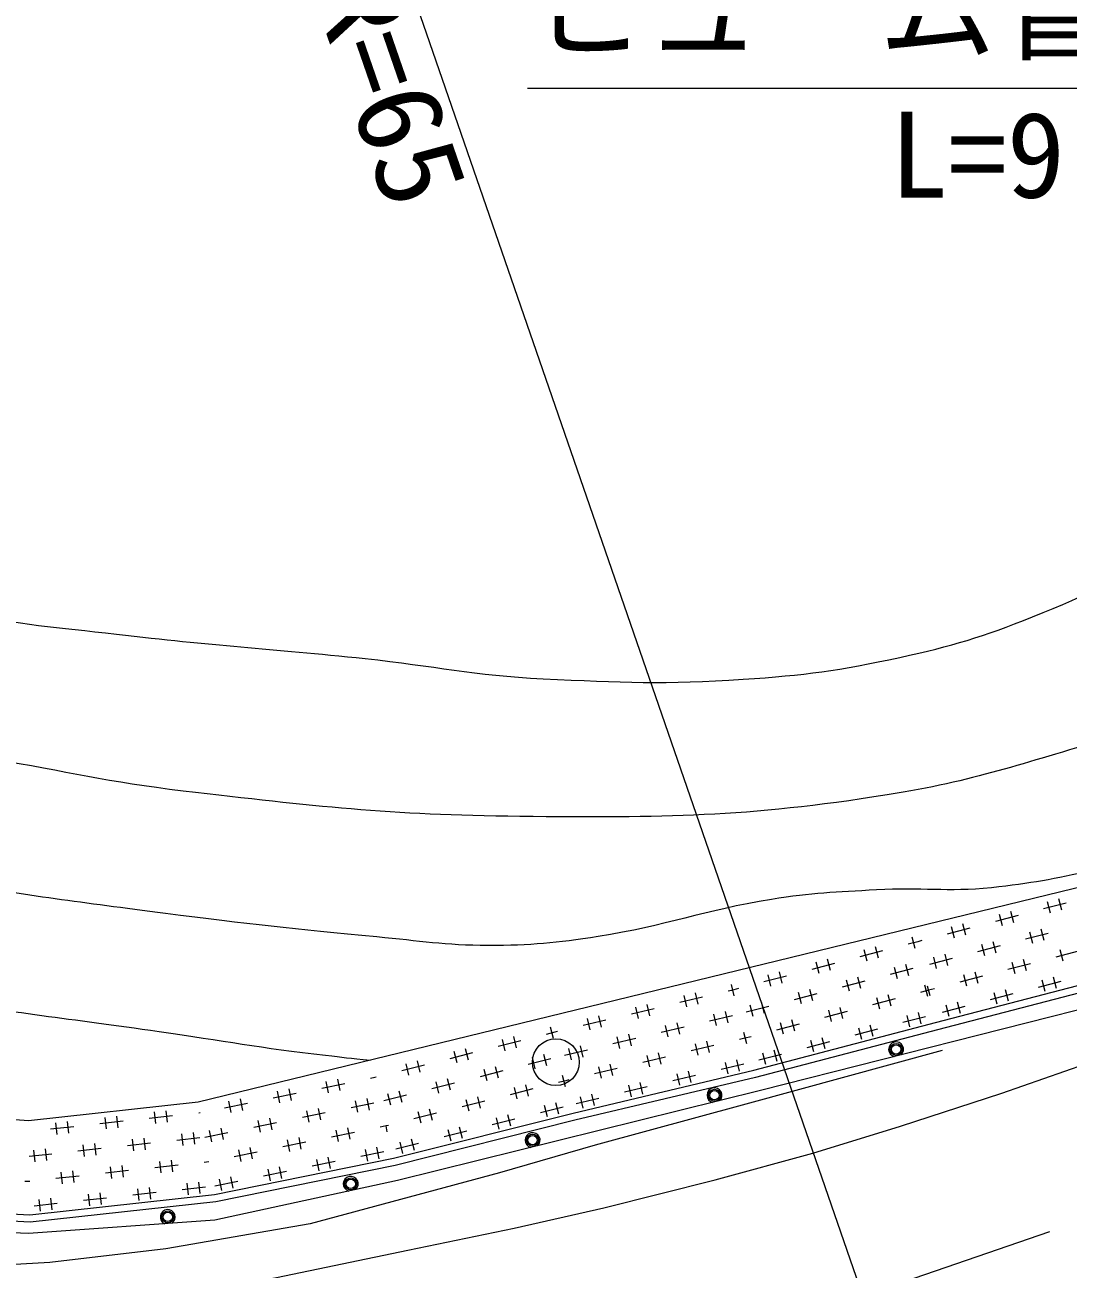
# Model space of a CAD drawing. Units: millimetres, scale not verified. Extents: x 40000 to 680000, y 20000 to 380000.
# Drawn here: x 397735 to 420013, y 314922 to 341492 of the extents above; entities that cross this region are included whole.
import ezdxf
from ezdxf.enums import TextEntityAlignment as Align

# ---------------------------------------------------------------- set-up
doc = ezdxf.new("R2010")
doc.units = ezdxf.units.MM
doc.header["$LTSCALE"] = 1000
doc.linetypes.add('CHAIN', pattern=[18.5, 12, -1.5, 3.5, -1.5])
for name, color, linetype, lineweight in [('M-BGD', 7, 'Continuous', 13), ('M-BMK', 2, 'CHAIN', 13), ('M-STR-HTXT', 7, 'Continuous', 13), ('M-STR-STRC', 7, 'Continuous', 13)]:
    doc.layers.add(name, color=color, linetype=linetype, lineweight=lineweight)
doc.styles.add('ＭＳ ゴシック', font='')
doc.styles.get('ＭＳ ゴシック').set_extended_font_data('MS Gothic')

msp = doc.modelspace()

# ---------------------------------------------------------------- linework, layer by layer
at = {"layer": 'M-BGD'}
for p, q in [((419880, 322585), (419817, 322827)), ((419969, 322738), (419485, 322612)), ((419638, 322522), (419575, 322764)), ((418943, 322470), (418459, 322344)), ((418611, 322255), (418548, 322497)), ((418853, 322318), (418790, 322560)), ((417916, 322203), (417432, 322077)), ((417585, 321987), (417522, 322229)), ((417827, 322050), (417764, 322292)), ((419590, 322091), (419106, 321965)), ((419258, 321875), (419195, 322117)), ((419500, 321938), (419437, 322180)), ((415963, 321564), (415899, 321806)), ((416807, 321914), (416594, 321858)), ((416747, 321769), (416684, 322011)), ((416890, 321936), (416807, 321914)), ((418563, 321823), (418079, 321697)), ((418232, 321608), (418169, 321850)), ((418474, 321671), (418411, 321913)), ((414936, 321296), (414873, 321538)), ((416052, 321717), (415568, 321590)), ((415721, 321501), (415658, 321743)), ((417537, 321556), (417053, 321430)), ((417205, 321341), (417142, 321583)), ((417447, 321404), (417384, 321646)), ((419121, 321291), (419058, 321533)), ((420236, 321711), (419753, 321585)), ((419905, 321496), (419842, 321738)), ((413910, 321027), (413847, 321269)), ((415026, 321448), (414542, 321322)), ((414695, 321233), (414631, 321474)), ((416699, 321338), (416215, 321211)), ((416368, 321122), (416305, 321364)), ((416610, 321185), (416547, 321427)), ((418094, 321024), (418031, 321266)), ((419210, 321444), (418726, 321318)), ((418879, 321228), (418816, 321470)), ((412884, 320759), (412821, 321001)), ((414000, 321180), (413516, 321053)), ((413668, 320964), (413605, 321206)), ((415673, 321069), (415189, 320943)), ((415342, 320854), (415279, 321095)), ((415584, 320917), (415520, 321159)), ((417015, 320743), (416952, 320985)), ((418184, 321177), (417700, 321050)), ((417852, 320961), (417789, 321203)), ((419857, 321064), (419373, 320938)), ((419525, 320849), (419462, 321091)), ((419767, 320912), (419704, 321154)), ((412205, 320727), (411719, 320612)), ((411869, 320519), (411811, 320762)), ((412112, 320577), (412055, 320820)), ((412825, 320874), (412751, 320856)), ((412973, 320912), (412825, 320873)), ((414647, 320801), (414163, 320675)), ((414316, 320585), (414252, 320827)), ((414558, 320649), (414494, 320890)), ((415989, 320475), (415926, 320717)), ((416231, 320538), (416168, 320780)), ((417033, 320877), (416863, 320832)), ((417068, 320757), (417013, 320966)), ((417157, 320909), (417033, 320877)), ((418830, 320797), (418347, 320671)), ((418499, 320581), (418436, 320823)), ((418741, 320644), (418678, 320886)), ((411173, 320482), (410686, 320367)), ((410837, 320274), (410779, 320517)), ((411080, 320332), (411023, 320575)), ((413621, 320533), (413137, 320406)), ((413290, 320317), (413226, 320559)), ((413531, 320380), (413468, 320622)), ((414963, 320206), (414900, 320448)), ((415205, 320270), (415142, 320511)), ((416320, 320690), (415837, 320564)), ((417804, 320530), (417320, 320404)), ((417473, 320314), (417410, 320556)), ((417715, 320377), (417652, 320619)), ((410141, 320238), (409654, 320122)), ((409805, 320029), (409747, 320273)), ((410048, 320087), (409990, 320330)), ((411719, 319938), (411661, 320181)), ((412843, 320333), (412357, 320218)), ((412507, 320125), (412450, 320368)), ((412751, 320183), (412693, 320426)), ((413937, 319938), (413874, 320180)), ((414179, 320001), (414115, 320243)), ((415294, 320422), (414810, 320296)), ((416968, 320312), (416484, 320185)), ((416636, 320096), (416573, 320338)), ((416878, 320159), (416815, 320401)), ((409053, 319980), (408868, 319934)), ((409020, 319843), (408959, 320085)), ((409109, 319993), (409053, 319980)), ((410686, 319693), (410629, 319937)), ((411811, 320089), (411325, 319973)), ((411475, 319880), (411418, 320124)), ((413153, 319733), (413089, 319975)), ((414268, 320154), (413784, 320027)), ((415941, 320043), (415458, 319917)), ((415610, 319827), (415547, 320069)), ((415852, 319891), (415789, 320133)), ((408325, 319797), (407840, 319674)), ((407992, 319584), (407931, 319826)), ((408234, 319645), (408173, 319887)), ((409654, 319449), (409597, 319692)), ((410779, 319844), (410293, 319729)), ((410443, 319636), (410386, 319879)), ((412450, 319695), (411963, 319580)), ((412114, 319487), (412056, 319730)), ((412357, 319544), (412299, 319788)), ((413110, 319852), (412995, 319824)), ((413242, 319885), (413111, 319851)), ((414915, 319775), (414431, 319648)), ((414584, 319559), (414521, 319801)), ((414826, 319622), (414763, 319864)), ((407296, 319537), (406811, 319415)), ((406963, 319325), (406902, 319567)), ((407206, 319386), (407144, 319628)), ((408969, 319412), (408484, 319290)), ((408635, 319199), (408574, 319441)), ((408878, 319260), (408817, 319503)), ((409747, 319599), (409261, 319484)), ((409411, 319391), (409354, 319634)), ((411418, 319450), (410931, 319335)), ((411082, 319242), (411024, 319485)), ((411325, 319300), (411267, 319543)), ((412995, 319151), (412938, 319394)), ((413889, 319507), (413405, 319380)), ((413558, 319291), (413495, 319533)), ((413800, 319354), (413737, 319596)), ((406268, 319278), (405783, 319156)), ((405935, 319065), (405874, 319308)), ((406177, 319126), (406116, 319369)), ((407940, 319153), (407455, 319031)), ((407607, 318940), (407546, 319182)), ((407849, 319001), (407788, 319243)), ((410386, 319206), (409899, 319090)), ((410050, 318997), (409992, 319241)), ((410293, 319055), (410235, 319298)), ((411963, 318906), (411906, 319149)), ((413088, 319301), (412602, 319186)), ((412752, 319093), (412694, 319336)), ((404565, 318881), (404075, 318782)), ((404222, 318684), (404172, 318929)), ((404467, 318734), (404417, 318979)), ((405205, 319011), (405114, 318993)), ((405239, 319019), (405205, 319010)), ((406912, 318894), (406427, 318771)), ((406578, 318681), (406517, 318923)), ((406821, 318742), (406760, 318984)), ((408493, 318616), (408432, 318859)), ((409287, 318945), (409128, 318905)), ((409279, 318814), (409218, 319057)), ((409354, 318961), (409287, 318945)), ((410688, 318604), (410630, 318847)), ((410931, 318661), (410874, 318905)), ((412056, 319057), (411570, 318941)), ((411720, 318848), (411662, 319092)), ((403525, 318671), (403035, 318571)), ((403182, 318474), (403133, 318719)), ((403428, 318523), (403378, 318768)), ((405883, 318634), (405398, 318512)), ((405550, 318422), (405489, 318664)), ((405792, 318483), (405731, 318725)), ((407465, 318357), (407404, 318600)), ((408584, 318768), (408099, 318646)), ((408251, 318555), (408190, 318798)), ((409656, 318359), (409598, 318602)), ((409899, 318417), (409841, 318660)), ((411024, 318812), (410537, 318697)), ((402486, 318460), (401996, 318361)), ((402143, 318263), (402093, 318508)), ((402388, 318312), (402338, 318558)), ((404053, 318109), (404003, 318354)), ((405190, 318467), (404700, 318367)), ((404847, 318270), (404797, 318515)), ((405092, 318319), (405042, 318565)), ((406436, 318098), (406375, 318340)), ((407555, 318509), (407071, 318387)), ((407222, 318296), (407161, 318538)), ((409228, 318383), (408743, 318261)), ((408895, 318171), (408834, 318413)), ((409137, 318232), (409076, 318474)), ((409992, 318567), (409505, 318452)), ((398422, 317798), (398394, 318046)), ((398670, 317825), (398643, 318074)), ((399835, 318079), (399338, 318024)), ((399476, 317914), (399449, 318162)), ((399725, 317941), (399697, 318189)), ((400889, 318194), (400392, 318140)), ((400530, 318029), (400503, 318278)), ((400779, 318056), (400752, 318305)), ((401478, 318259), (401447, 318255)), ((403111, 318045), (402621, 317946)), ((402768, 317848), (402718, 318093)), ((403013, 317898), (402963, 318143)), ((404150, 318256), (403660, 318157)), ((403808, 318059), (403758, 318304)), ((406527, 318250), (406042, 318128)), ((406194, 318037), (406133, 318279)), ((408199, 318124), (407714, 318002)), ((407866, 317911), (407805, 318154)), ((408109, 317972), (408047, 318215)), ((398781, 317963), (398284, 317909)), ((401115, 317560), (401088, 317808)), ((401364, 317587), (401337, 317836)), ((402071, 317835), (401581, 317735)), ((401729, 317638), (401679, 317883)), ((401974, 317687), (401924, 317932)), ((404775, 317842), (404285, 317742)), ((404433, 317645), (404383, 317890)), ((404678, 317694), (404628, 317939)), ((405447, 317978), (405325, 317953)), ((405498, 317991), (405447, 317978)), ((405472, 317855), (405447, 317978)), ((407171, 317865), (406686, 317743)), ((406838, 317652), (406777, 317895)), ((407080, 317713), (407019, 317956)), ((399007, 317329), (398979, 317577)), ((399255, 317356), (399228, 317604)), ((400420, 317609), (399923, 317555)), ((400061, 317444), (400034, 317693)), ((400309, 317471), (400282, 317720)), ((401474, 317725), (400977, 317670)), ((402599, 317273), (402549, 317518)), ((403736, 317631), (403246, 317532)), ((403393, 317434), (403344, 317679)), ((403638, 317484), (403589, 317729)), ((405303, 317280), (405253, 317525)), ((406142, 317606), (405657, 317484)), ((405809, 317393), (405748, 317635)), ((406052, 317454), (405990, 317697)), ((398311, 317378), (397823, 317324)), ((397952, 317213), (397925, 317461)), ((398201, 317240), (398174, 317489)), ((399366, 317494), (398869, 317439)), ((400894, 317002), (400867, 317251)), ((402696, 317420), (402206, 317321)), ((402354, 317223), (402304, 317468)), ((404018, 317020), (403969, 317265)), ((404263, 317069), (404214, 317314)), ((405401, 317427), (404910, 317328)), ((405058, 317230), (405008, 317475)), ((398537, 316744), (398510, 316992)), ((398786, 316771), (398759, 317019)), ((399951, 317024), (399454, 316970)), ((399592, 316859), (399564, 317108)), ((399840, 316886), (399813, 317135)), ((401005, 317140), (400508, 317085)), ((400646, 316975), (400619, 317223)), ((401662, 317212), (401562, 317201)), ((403321, 317006), (402831, 316907)), ((402979, 316809), (402929, 317054)), ((403224, 316859), (403174, 317104)), ((404361, 317217), (403871, 317117)), ((397832, 316791), (397736, 316796)), ((397842, 316793), (397832, 316792)), ((398896, 316909), (398399, 316854)), ((401231, 316505), (401204, 316754)), ((401479, 316533), (401452, 316781)), ((402282, 316795), (401792, 316696)), ((402184, 316648), (402135, 316893)), ((399122, 316274), (399095, 316523)), ((399371, 316301), (399344, 316550)), ((400536, 316555), (400039, 316500)), ((400177, 316390), (400149, 316638)), ((400425, 316417), (400398, 316666)), ((401590, 316671), (401093, 316616)), ((398427, 316324), (397930, 316269)), ((398068, 316159), (398041, 316407)), ((398316, 316186), (398289, 316434)), ((399481, 316439), (398984, 316385))]:
    msp.add_line(p, q, dxfattribs=at)
for points in [[(427625, 324870), (401438, 318488), (397809, 318090), (390170, 318658), (379527, 320667)], [(379156, 318701), (382205, 318123), (386108, 317425), (389910, 316672), (393859, 316295), (397844, 316082), (401785, 316514), (405609, 317289), (409442, 318255), (413301, 319170), (417183, 320185), (421099, 321205), (424882, 322157), (428099, 322927)], [(428136, 322772), (424920, 322001), (421139, 321050), (417224, 320030), (413340, 319015), (413340, 319015), (409481, 318100), (409480, 318100), (405644, 317133), (401810, 316356), (397849, 315922), (393847, 316135), (393848, 316135), (389887, 316514), (389887, 316513), (386078, 317267), (382176, 317966), (379126, 318544)], [(417320, 319588), (413128, 318446), (409914, 317567), (407867, 316979)], [(407867, 316979), (403828, 315891), (400745, 315357), (398271, 315062), (396150, 314941), (393632, 315013), (390970, 315236), (386021, 315861), (380271, 316580), (376390, 316986), (372818, 317273)]]:
    msp.add_lwpolyline(points, dxfattribs=at)
msp.add_circle((409074, 319340), 500, dxfattribs=at)
for points, knots in [([(355262, 337137), (356869, 336053), (357309, 335750), (358669, 334937), (359906, 334197), (360574, 333723), (361890, 333135), (363040, 332621), (363740, 332465), (364956, 332136), (366011, 331850), (366616, 331740), (367695, 331569), (368637, 331420), (369169, 331350), (370120, 331290), (371447, 331206), (372194, 331204), (373523, 331249), (375017, 331300), (375849, 331436), (377337, 331584), (378719, 331722), (379486, 331868), (380869, 331989), (381714, 332063), (382188, 332117), (383037, 332113), (384176, 332108), (384824, 332079), (385944, 331869), (387091, 331654), (387711, 331431), (388837, 331123), (390532, 330660), (391466, 330348), (393155, 329862), (394410, 329500), (395094, 329221), (396371, 328947), (397652, 328673), (398392, 328633), (399693, 328480), (401762, 328238), (402929, 328176), (405002, 327959), (406489, 327804), (407312, 327600), (408806, 327528), (410471, 327448), (411411, 327405), (413074, 327517), (414390, 327606), (415130, 327702), (416419, 327984), (417550, 328231), (418178, 328421), (419254, 328849), (420492, 329341), (421156, 329696), (422321, 330344), (423477, 330989), (424086, 331419), (425232, 332081), (429274, 334417), (431560, 335694), (435716, 337820), (436999, 338477), (437771, 338743), (439132, 339217), (444115, 340954), (446581, 340412), (452597, 340321)], [0, 0, 0, 0, 1, 1, 1, 2, 2, 2, 3, 3, 3, 4, 4, 4, 5, 5, 5, 6, 6, 6, 7, 7, 7, 8, 8, 8, 9, 9, 9, 10, 10, 10, 11, 11, 11, 12, 12, 12, 13, 13, 13, 14, 14, 14, 15, 15, 15, 16, 16, 16, 17, 17, 17, 18, 18, 18, 19, 19, 19, 20, 20, 20, 21, 21, 21, 22, 22, 22, 23, 23, 23, 24, 24, 24, 24]), ([(477616, 282734), (477077, 284454), (476944, 284915), (476542, 286321), (475833, 288795), (475511, 290203), (474901, 292704), (474396, 294779), (474167, 295955), (473722, 298045), (473040, 301248), (472704, 303053), (472059, 306264), (471582, 308639), (471425, 309993), (470846, 312345), (470385, 314218), (470169, 315289), (469477, 317089), (468269, 320233), (467537, 321996), (465860, 324916), (464484, 327313), (463629, 328636), (461820, 330725), (460727, 331988), (459973, 332582), (458617, 333557), (457467, 334385), (456766, 334809), (455440, 335308), (453891, 335891), (452941, 336002), (451298, 336197), (449251, 336439), (448080, 336525), (446024, 336379), (444604, 336279), (443789, 336218), (442421, 335824), (440788, 335355), (439874, 335045), (438349, 334297), (437379, 333822), (436882, 333466), (435943, 332932), (434048, 331854), (433044, 331143), (431094, 330169), (429013, 329130), (427834, 328561), (425658, 327738), (423815, 327041), (422737, 326779), (420842, 326240), (419022, 325723), (418016, 325345), (416147, 325048), (413117, 324566), (411374, 324559), (408307, 324588), (405491, 324615), (403915, 324806), (401117, 325131), (399516, 325318), (398637, 325542), (397048, 325815), (394363, 326276), (392868, 326586), (390180, 327035), (388183, 327370), (387075, 327640), (385062, 327854), (382906, 328082), (381690, 328141), (379524, 328232), (377855, 328302), (376919, 328290), (375248, 328303), (373595, 328316), (372667, 328203), (371016, 328285), (369686, 328352), (368935, 328405), (367626, 328650), (366210, 328914), (365423, 329123), (364065, 329602), (362358, 330204), (361455, 330682), (359809, 331434), (357938, 332290), (356959, 332916), (355072, 333735), (353687, 334336), (352876, 334589), (351451, 335088), (350593, 335387), (350315, 335484), (349247, 335833)], [0, 0, 0, 0, 1, 1, 1, 2, 2, 2, 3, 3, 3, 4, 4, 4, 5, 5, 5, 6, 6, 6, 7, 7, 7, 8, 8, 8, 9, 9, 9, 10, 10, 10, 11, 11, 11, 12, 12, 12, 13, 13, 13, 14, 14, 14, 15, 15, 15, 16, 16, 16, 17, 17, 17, 18, 18, 18, 19, 19, 19, 20, 20, 20, 21, 21, 21, 22, 22, 22, 23, 23, 23, 24, 24, 24, 25, 25, 25, 26, 26, 26, 27, 27, 27, 28, 28, 28, 29, 29, 29, 30, 30, 30, 31, 31, 31, 32, 32, 32, 33, 33, 33, 33]), ([(475210, 281098), (474850, 282697), (474754, 283122), (474423, 284409), (474072, 285775), (473910, 286553), (473455, 287888), (472857, 289637), (472297, 290530), (471614, 292247), (470732, 294466), (470305, 295735), (469472, 297973), (468798, 299784), (468361, 300778), (467756, 302613), (467086, 304648), (466815, 305823), (466301, 307903), (465928, 309414), (465870, 310296), (465477, 311802), (464949, 313824), (464554, 314929), (463921, 316920), (463269, 318973), (463024, 320170), (462194, 322159), (461745, 323236), (461520, 323866), (460887, 324847), (459853, 326447), (459238, 327345), (457905, 328706), (456635, 330002), (455804, 330629), (454275, 331606), (453411, 332158), (452889, 332435), (451916, 332756), (451019, 333051), (450482, 333168), (449539, 333193), (447884, 333237), (446935, 333228), (445309, 332919), (444762, 332815), (444442, 332779), (443927, 332566), (442880, 332132), (442338, 331787), (441335, 331259), (440569, 330856), (440168, 330574), (439385, 330207), (438410, 329751), (437812, 329620), (436812, 329222), (435920, 328867), (435426, 328653), (434535, 328291), (433135, 327722), (432352, 327400), (430947, 326843), (429325, 326200), (428421, 325827), (426784, 325224), (425717, 324831), (425119, 324612), (424032, 324280), (422690, 323869), (421914, 323717), (420540, 323429), (419702, 323254), (419229, 323156), (418376, 323066), (417423, 322966), (416880, 323079), (415923, 323021), (415045, 322967), (414548, 322958), (413680, 322817), (412220, 322581), (411439, 322253), (409977, 322023), (409068, 321881), (408549, 321833), (407629, 321833), (406697, 321833), (406178, 321928), (405250, 322015), (403486, 322181), (402498, 322288), (400740, 322515), (398896, 322754), (397864, 322889), (396029, 323186), (394165, 323487), (393122, 323666), (391274, 324049), (389552, 324406), (388610, 324703), (386890, 325064), (385379, 325381), (384530, 325549), (383006, 325798), (381259, 326083), (380287, 326313), (378524, 326460), (377811, 326520), (377408, 326558), (376694, 326526), (375678, 326482), (375119, 326319), (374105, 326241), (372613, 326126), (371775, 326042), (370278, 326062), (369003, 326080), (368284, 326153), (367029, 326380), (365555, 326646), (364763, 326952), (363327, 327379), (361753, 327847), (360858, 328080), (359324, 328666), (357763, 329262), (356955, 329754), (355429, 330435), (354328, 330926), (353749, 331304), (352602, 331675), (351297, 332099), (350541, 332273), (349188, 332509), (348036, 332710), (347387, 332831), (346219, 332891), (344061, 333002), (342838, 333033), (340687, 332830), (338833, 332654), (337794, 332480), (335986, 332034), (334693, 331714), (333977, 331482), (332741, 330984), (331168, 330349), (330293, 329945), (328854, 329047), (326303, 327455), (324906, 326425), (322837, 324242), (320638, 321922), (319978, 320698), (318184, 317509)], [0, 0, 0, 0, 1, 1, 1, 2, 2, 2, 3, 3, 3, 4, 4, 4, 5, 5, 5, 6, 6, 6, 7, 7, 7, 8, 8, 8, 9, 9, 9, 10, 10, 10, 11, 11, 11, 12, 12, 12, 13, 13, 13, 14, 14, 14, 15, 15, 15, 16, 16, 16, 17, 17, 17, 18, 18, 18, 19, 19, 19, 20, 20, 20, 21, 21, 21, 22, 22, 22, 23, 23, 23, 24, 24, 24, 25, 25, 25, 26, 26, 26, 27, 27, 27, 28, 28, 28, 29, 29, 29, 30, 30, 30, 31, 31, 31, 32, 32, 32, 33, 33, 33, 34, 34, 34, 35, 35, 35, 36, 36, 36, 37, 37, 37, 38, 38, 38, 39, 39, 39, 40, 40, 40, 41, 41, 41, 42, 42, 42, 43, 43, 43, 44, 44, 44, 45, 45, 45, 46, 46, 46, 47, 47, 47, 48, 48, 48, 49, 49, 49, 50, 50, 50, 51, 51, 51, 52, 52, 52, 52]), ([(320815, 317148), (323241, 320019), (323890, 320931), (326164, 323056), (327025, 323860), (327491, 324332), (328415, 325062), (330408, 326636), (331739, 327246), (334033, 328335), (335075, 328830), (335701, 329032), (336817, 329324), (337642, 329539), (338117, 329609), (338959, 329738), (339937, 329887), (340487, 329975), (341475, 330027), (342914, 330104), (343728, 330093), (345163, 329964), (346129, 329878), (346653, 329694), (347596, 329469), (348940, 329148), (349686, 328938), (351001, 328516), (352458, 328049), (353247, 327710), (354691, 327206), (356095, 326716), (356884, 326451), (358292, 325975), (359195, 325669), (359696, 325483), (360607, 325200), (361646, 324878), (362233, 324710), (363282, 324423), (364463, 324100), (365121, 323904), (366317, 323642), (367280, 323430), (367827, 323347), (368801, 323190), (369642, 323055), (370111, 322946), (370960, 322883), (372340, 322781), (373118, 322794), (374502, 322784), (375336, 322777), (375803, 322806), (376637, 322790), (378188, 322761), (379056, 322710), (380604, 322610), (382347, 322498), (383320, 322385), (385061, 322250), (386328, 322151), (387042, 322151), (388304, 322005), (389757, 321836), (390558, 321643), (391999, 321390), (393406, 321142), (394183, 320941), (395593, 320710), (397542, 320392), (398644, 320276), (400599, 319997), (401989, 319798), (402762, 319646), (404158, 319488), (404532, 319445), (404654, 319429), (405118, 319385)], [0, 0, 0, 0, 1, 1, 1, 2, 2, 2, 3, 3, 3, 4, 4, 4, 5, 5, 5, 6, 6, 6, 7, 7, 7, 8, 8, 8, 9, 9, 9, 10, 10, 10, 11, 11, 11, 12, 12, 12, 13, 13, 13, 14, 14, 14, 15, 15, 15, 16, 16, 16, 17, 17, 17, 18, 18, 18, 19, 19, 19, 20, 20, 20, 21, 21, 21, 22, 22, 22, 23, 23, 23, 24, 24, 24, 25, 25, 25, 26, 26, 26, 26])]:
    msp.add_open_spline(points, degree=3, knots=knots, dxfattribs=at)
at = {"layer": 'M-BMK'}
msp.add_line((415630, 314348), (419622, 315727), dxfattribs=at)
at = {"layer": 'M-STR-HTXT'}
for p, q in [((415630, 314348), (405835, 342704)), ((401939, 316598), (401890, 316843))]:
    msp.add_line(p, q, dxfattribs=at)
msp.add_lwpolyline([(428515, 326703), (428768, 340135), (408468, 340135)], dxfattribs=at)
at = {"layer": 'M-STR-STRC'}
for points in [[(432758, 323937), (428997, 322574), (425067, 321705), (421197, 320702), (413446, 318734), (405695, 316817), (401790, 315964), (397813, 315684), (393865, 315849), (389908, 316220), (386011, 317012), (378175, 318430), (376198, 318767)], [(408181, 315794), (410098, 316232), (412476, 316829), (414559, 317400), (416435, 317976), (418599, 318682), (423527, 320400), (425661, 321118), (427330, 321609), (429207, 322020), (430995, 322332), (432616, 322553), (434275, 322670), (435591, 322675), (437431, 322622), (439135, 322447), (441124, 322104), (442895, 321706), (444763, 321162), (446584, 320495)], [(373550, 315986), (375910, 315800), (378908, 315477), (381225, 315192), (383230, 314921), (387734, 314355), (389939, 314105), (392044, 313912), (393653, 313815), (395352, 313802), (397170, 313899), (399063, 314086), (401198, 314397), (403105, 314746), (405915, 315327), (408181, 315794)]]:
    msp.add_lwpolyline(points, dxfattribs=at)
for centre, radius in [((416339, 319614), 128), ((416339, 319614), 100), ((412461, 318635), 128), ((412461, 318635), 100), ((408578, 317675), 128), ((408578, 317675), 100), ((404693, 316742), 128), ((404693, 316742), 100), ((400785, 316035), 128), ((400785, 316035), 100)]:
    msp.add_circle(centre, radius, dxfattribs=at)
for centre, start, end in [((416339, 319614), 312.3183, 256.1733), ((412461, 318635), 311.9668, 255.8218), ((408578, 317675), 311.9668, 255.8218), ((404693, 316742), 310.3825, 254.2375), ((400785, 316035), 302.1036, 245.9586)]:
    msp.add_arc(centre, 159, start, end, dxfattribs=at)

# ---------------------------------------------------------------- texts
at = {"layer": 'M-BGD', "style": 'ＭＳ ゴシック'}
msp.add_text('R=65', height=1833, rotation=289.057, dxfattribs=at).set_placement((403352, 341989), align=Align.BOTTOM_LEFT)
at = {"layer": 'M-STR-HTXT', "style": 'ＭＳ ゴシック'}
msp.add_text('ヒューム管 φ300', height=1833, dxfattribs=at).set_placement((408468, 340385), align=Align.BOTTOM_LEFT)
msp.add_text('L=9.0', height=1833, dxfattribs=at).set_placement((416206, 339635), align=Align.TOP_LEFT)

doc.saveas('drawing.dxf')
